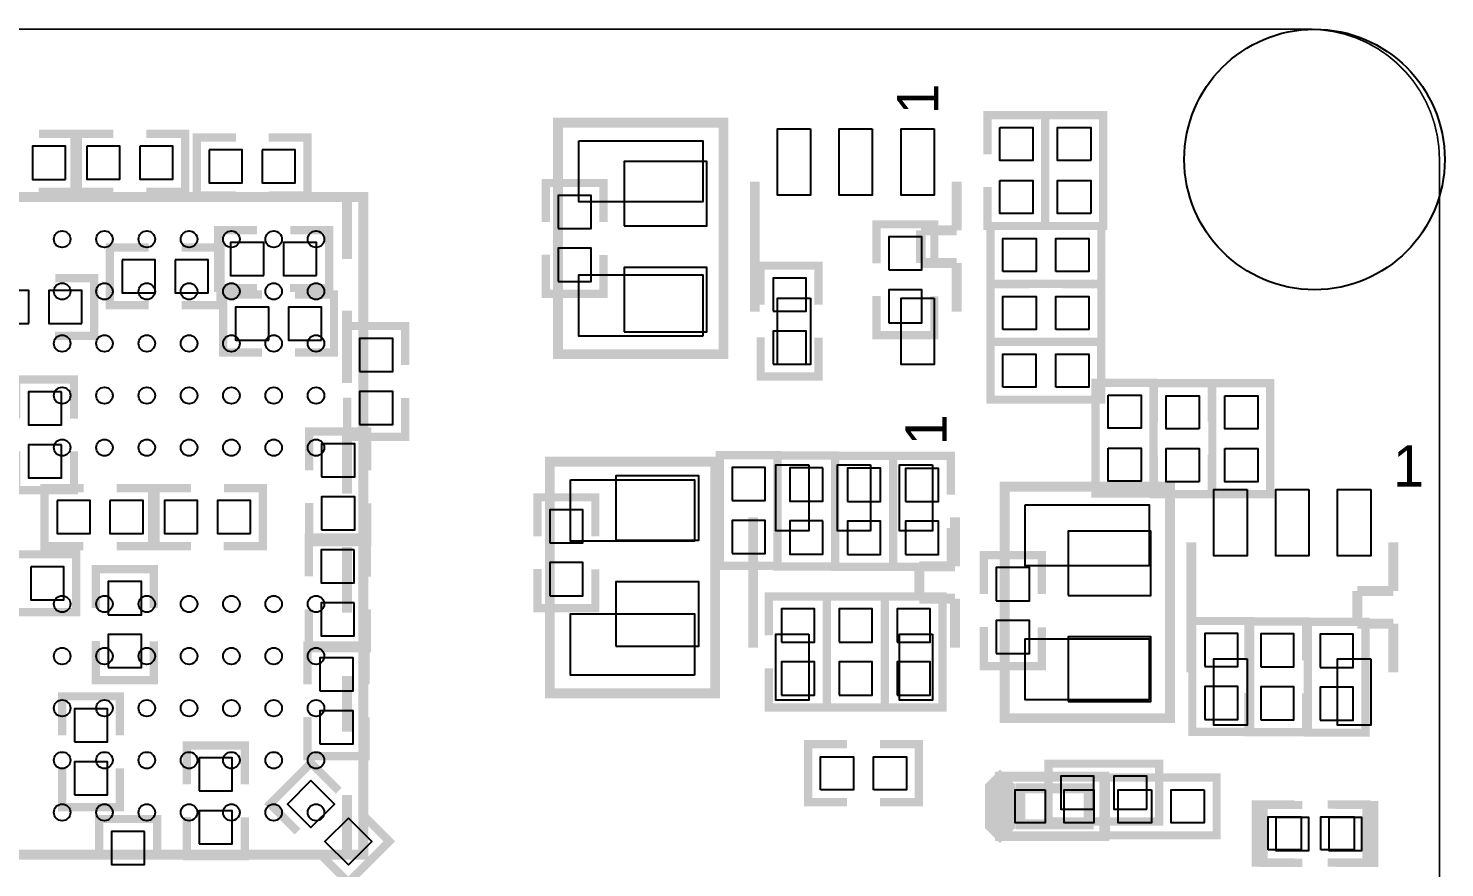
# Model space of a CAD drawing. Extents: x -0.1 to 50, y -4 to 55.
# Drawn here: x 28.24 to 50, y 42.13 to 55.01 of the extents above; entities that cross this region are included whole.
import ezdxf

# ---------------------------------------------------------------- set-up
doc = ezdxf.new("R2010")
doc.units = 0
for name, color, linetype in [('BG_OUTLINE', 2, 'CONTINUOUS'), ('PG_ASSEMBLY_BOTTOM', 40, 'CONTINUOUS'), ('PG_ASSEMBLY_TOP', 153, 'CONTINUOUS'), ('PG_SILKSCREEN_TOP', 7, 'CONTINUOUS'), ('PIN_BOTTOM', 242, 'CONTINUOUS'), ('PIN_TOP', 84, 'CONTINUOUS')]:
    doc.layers.add(name, color=color, linetype=linetype)

msp = doc.modelspace()

# ---------------------------------------------------------------- linework, layer by layer
at = {"layer": 'BG_OUTLINE', "const_width": 0.0254}
msp.add_lwpolyline([(0, 1.999996), (0, 52.999894, -0.414214), (1.999996, 54.99989), (47.919894, 54.99989, -0.414214), (49.91989, 52.999894), (49.91989, 1.999996, -0.414214), (47.919894, 0), (1.999996, 0, -0.414214), (0, 1.999996)], format="xyb", dxfattribs=at)
at = {"layer": 'PG_ASSEMBLY_BOTTOM', "const_width": 0.127}
for points in [[(28.404312, 52.503832), (29.005022, 52.503832), (29.005022, 53.392832), (28.408122, 53.392832)], [(29.552392, 53.394102), (28.951682, 53.394102), (28.951682, 52.505102), (29.548582, 52.505102)], [(30.056582, 52.505102), (30.653482, 52.505102), (30.653482, 53.394102), (30.056582, 53.394102)], [(31.431992, 53.337714), (30.831282, 53.337714), (30.831282, 52.448714), (31.428182, 52.448714)], [(31.936182, 52.448714), (32.533082, 52.448714), (32.533082, 53.337714), (31.936182, 53.337714)], [(37.080444, 52.041552), (37.080444, 52.638452), (36.191444, 52.638452), (36.191444, 52.041552)], [(42.160444, 51.406552), (42.160444, 52.003452), (41.271444, 52.003452), (41.271444, 51.406552)], [(31.758382, 51.915314), (31.161482, 51.915314), (31.161482, 51.026314), (31.758382, 51.026314)], [(32.262572, 51.026314), (32.863282, 51.026314), (32.863282, 51.915314), (32.266382, 51.915314)], [(30.09519, 51.649376), (29.49448, 51.649376), (29.49448, 50.760376), (30.09138, 50.760376)], [(30.59938, 50.760376), (31.19628, 50.760376), (31.19628, 51.649376), (30.59938, 51.649376)], [(36.191444, 51.537362), (36.191444, 50.936652), (37.080444, 50.936652), (37.080444, 51.533552)], [(40.382444, 50.771552), (40.382444, 51.368452), (39.493444, 51.368452), (39.493444, 50.771552)], [(28.655772, 50.289714), (29.256482, 50.289714), (29.256482, 51.178714), (28.659582, 51.178714)], [(31.834582, 50.924714), (31.237682, 50.924714), (31.237682, 50.035714), (31.834582, 50.035714)], [(32.338772, 50.035714), (32.939482, 50.035714), (32.939482, 50.924714), (32.342582, 50.924714)], [(41.271444, 50.902362), (41.271444, 50.301652), (42.160444, 50.301652), (42.160444, 50.898552)], [(34.031682, 49.845214), (34.031682, 50.442114), (33.142682, 50.442114), (33.142682, 49.845214)], [(39.493444, 50.267362), (39.493444, 49.666652), (40.382444, 49.666652), (40.382444, 50.263552)], [(28.946094, 49.021492), (28.946094, 49.622202), (28.057094, 49.622202), (28.057094, 49.025302)], [(33.142682, 49.341024), (33.142682, 48.740314), (34.031682, 48.740314), (34.031682, 49.337214)], [(33.447482, 48.227234), (33.447482, 48.824134), (32.558482, 48.824134), (32.558482, 48.227234)], [(28.057094, 48.517302), (28.057094, 47.920402), (28.946094, 47.920402), (28.946094, 48.517302)], [(39.75354, 48.46066), (38.86454, 48.46066), (38.86454, 46.75886), (39.75354, 46.75886), (39.75354, 48.46066)], [(40.64, 47.85233), (40.64, 48.45304), (39.751, 48.45304), (39.751, 47.85614)], [(41.52646, 48.44796), (40.63746, 48.44796), (40.63746, 46.74616), (41.52646, 46.74616), (41.52646, 48.44796)], [(42.414444, 47.850552), (42.414444, 48.447452), (41.525444, 48.447452), (41.525444, 47.850552)], [(29.095192, 47.952914), (28.494482, 47.952914), (28.494482, 47.063914), (29.091382, 47.063914)], [(29.599382, 47.063914), (30.196282, 47.063914), (30.196282, 47.952914), (29.599382, 47.952914)], [(30.742382, 47.952914), (30.145482, 47.952914), (30.145482, 47.063914), (30.742382, 47.063914)], [(31.246572, 47.063914), (31.847282, 47.063914), (31.847282, 47.952914), (31.250382, 47.952914)], [(36.953444, 47.215552), (36.953444, 47.812452), (36.064444, 47.812452), (36.064444, 47.215552)], [(32.558482, 47.723044), (32.558482, 47.122334), (33.447482, 47.122334), (33.447482, 47.719234)], [(33.441894, 46.595792), (33.441894, 47.196502), (32.552894, 47.196502), (32.552894, 46.599602)], [(39.751, 47.34814), (39.751, 46.75124), (40.64, 46.75124), (40.64, 47.34814)], [(41.525444, 47.346362), (41.525444, 46.745652), (42.414444, 46.745652), (42.414444, 47.342552)], [(28.98013, 46.047914), (28.98013, 46.936914), (27.27833, 46.936914), (27.27833, 46.047914), (28.98013, 46.047914)], [(36.064444, 46.711362), (36.064444, 46.110652), (36.953444, 46.110652), (36.953444, 46.707552)], [(43.811444, 46.326552), (43.811444, 46.923452), (42.922444, 46.923452), (42.922444, 46.326552)], [(30.170882, 46.111414), (30.170882, 46.708314), (29.281882, 46.708314), (29.281882, 46.111414)], [(40.509444, 45.691552), (40.509444, 46.288452), (39.620444, 46.288452), (39.620444, 45.691552)], [(41.398444, 46.288452), (40.509444, 46.288452), (40.509444, 44.586652), (41.398444, 44.586652), (41.398444, 46.288452)], [(42.287444, 46.288452), (41.398444, 46.288452), (41.398444, 44.586652), (42.287444, 44.586652), (42.287444, 46.288452)], [(32.552894, 46.091602), (32.552894, 45.494702), (33.441894, 45.494702), (33.441894, 46.091602)], [(47.01286, 45.91304), (46.12386, 45.91304), (46.12386, 44.21124), (47.01286, 44.21124), (47.01286, 45.91304)], [(47.874428, 45.310552), (47.874428, 45.907452), (46.985428, 45.907452), (46.985428, 45.310552)], [(48.78578, 45.90034), (47.89678, 45.90034), (47.89678, 44.19854), (48.78578, 44.19854), (48.78578, 45.90034)], [(42.922444, 45.822362), (42.922444, 45.221652), (43.811444, 45.221652), (43.811444, 45.818552)], [(29.281882, 45.607224), (29.281882, 45.006514), (30.170882, 45.006514), (30.170882, 45.603414)], [(33.422082, 44.943014), (33.422082, 45.539914), (32.533082, 45.539914), (32.533082, 44.943014)], [(39.620444, 45.187362), (39.620444, 44.586652), (40.509444, 44.586652), (40.509444, 45.183552)], [(29.651198, 44.159424), (29.651198, 44.756324), (28.762198, 44.756324), (28.762198, 44.159424)], [(46.985428, 44.806362), (46.985428, 44.205652), (47.874428, 44.205652), (47.874428, 44.802552)], [(32.533082, 44.438824), (32.533082, 43.838114), (33.422082, 43.838114), (33.422082, 44.435014)], [(31.567882, 43.406314), (31.567882, 44.003214), (30.678882, 44.003214), (30.678882, 43.406314)], [(33.010348, 43.307254), (32.58566, 43.731942), (31.95701, 43.103292), (32.378904, 42.681398)], [(43.913044, 43.723052), (43.913044, 42.834052), (45.614844, 42.834052), (45.614844, 43.723052), (43.913044, 43.723052)], [(28.762198, 43.655234), (28.762198, 43.054524), (29.651198, 43.054524), (29.651198, 43.651424)], [(47.815754, 43.088052), (47.215044, 43.088052), (47.215044, 42.199052), (47.811944, 42.199052)], [(48.319944, 42.199052), (48.916844, 42.199052), (48.916844, 43.088052), (48.319944, 43.088052)], [(30.221682, 42.272204), (30.221682, 42.872914), (29.332682, 42.872914), (29.332682, 42.276014)], [(30.678882, 42.902124), (30.678882, 42.301414), (31.567882, 42.301414), (31.567882, 42.898314)], [(32.738314, 42.321988), (33.160208, 41.900094), (33.788858, 42.528744), (33.366964, 42.950638)]]:
    msp.add_lwpolyline(points, dxfattribs=at)
at = {"layer": 'PG_ASSEMBLY_TOP'}
for points, const_width in [([(42.975784, 53.079142), (42.975784, 53.679852), (43.864784, 53.679852), (43.864784, 53.082952)], 0.127), ([(43.864784, 53.679852), (44.753784, 53.679852), (44.753784, 51.978052), (43.864784, 51.978052), (43.864784, 53.679852)], 0.127), ([(43.864784, 52.574952), (43.864784, 51.978052), (42.975784, 51.978052), (42.975784, 52.574952)], 0.127), ([(44.725844, 51.978052), (44.725844, 51.089052), (43.024044, 51.089052), (43.024044, 51.978052), (44.725844, 51.978052)], 0.127), ([(43.624754, 50.197512), (43.024044, 50.197512), (43.024044, 51.086512), (43.620944, 51.086512)], 0.127), ([(44.128944, 51.086512), (44.725844, 51.086512), (44.725844, 50.197512), (44.128944, 50.197512)], 0.127), ([(44.72432, 50.20056), (44.72432, 49.31156), (43.02252, 49.31156), (43.02252, 50.20056), (44.72432, 50.20056)], 0.127), ([(45.52696, 47.86884), (44.63796, 47.86884), (44.63796, 49.57064), (45.52696, 49.57064), (45.52696, 47.86884)], 0.127), ([(45.53204, 48.96612), (45.53204, 49.56302), (46.42104, 49.56302), (46.42104, 48.96612)], 0.127), ([(47.3202, 47.86122), (46.4312, 47.86122), (46.4312, 49.56302), (47.3202, 49.56302), (47.3202, 47.86122)], 0.127), ([(46.42104, 48.46193), (46.42104, 47.86122), (45.53204, 47.86122), (45.53204, 48.45812)], 0.127), ([(40.82161, 43.13174), (40.2209, 43.13174), (40.2209, 44.02074), (40.8178, 44.02074)], 0.127), ([(41.3258, 44.02074), (41.9227, 44.02074), (41.9227, 43.13174), (41.3258, 43.13174)], 0.127), ([(44.796202, 42.622724), (44.796202, 43.511724), (46.498002, 43.511724), (46.498002, 42.622724), (44.796202, 42.622724)], 0.127), ([(44.533312, 42.792142), (43.483276, 42.792142), (43.483276, 43.342306), (44.533312, 43.342306), (44.533312, 42.792142)], 0.1524), ([(47.69739, 42.20718), (47.09668, 42.20718), (47.09668, 43.09618), (47.69358, 43.09618)], 0.127), ([(48.20158, 43.09618), (48.79848, 43.09618), (48.79848, 42.20718), (48.20158, 42.20718)], 0.127)]:
    msp.add_lwpolyline(points, dxfattribs=dict(at, const_width=const_width))
at = {"layer": 'PG_SILKSCREEN_TOP', "const_width": 0.1524}
for points in [[(38.921944, 50.009552), (38.921944, 53.565552), (36.381944, 53.565552), (36.381944, 50.009552), (38.921944, 50.009552)], [(39.404036, 50.660554), (39.404036, 52.66055)], [(42.503852, 51.910488), (42.503852, 52.66055)], [(18.288762, 42.324782), (33.388554, 42.324782), (33.388554, 52.424838), (18.288762, 52.424838), (18.288762, 42.324782)], [(18.538698, 52.424838), (33.138618, 52.424838), (33.138618, 51.472592)], [(41.953942, 51.910488), (42.503852, 51.910488)], [(41.953942, 51.410616), (41.953942, 51.910488)], [(42.503852, 51.410616), (41.953942, 51.410616)], [(42.503852, 50.660554), (42.503852, 51.410616)], [(33.138618, 50.67554), (33.138618, 49.567592)], [(33.138618, 48.858424), (33.138618, 47.867062)], [(38.794944, 44.802552), (38.794944, 48.358552), (36.254944, 48.358552), (36.254944, 44.802552), (38.794944, 44.802552)], [(45.779944, 44.421552), (45.779944, 47.977552), (43.239944, 47.977552), (43.239944, 44.421552), (45.779944, 44.421552)], [(39.378636, 45.504354), (39.378636, 47.50435)], [(42.478452, 46.754288), (42.478452, 47.50435)], [(33.138618, 47.050706), (33.138618, 46.04004)], [(46.109636, 45.123354), (46.109636, 47.12335)], [(49.209452, 46.373288), (49.209452, 47.12335)], [(41.928542, 46.754288), (42.478452, 46.754288)], [(41.928542, 46.254416), (41.928542, 46.754288)], [(48.659542, 46.373288), (49.209452, 46.373288)], [(48.659542, 45.873416), (48.659542, 46.373288)], [(42.478452, 46.254416), (41.928542, 46.254416)], [(42.478452, 45.504354), (42.478452, 46.254416)], [(49.209452, 45.873416), (48.659542, 45.873416)], [(49.209452, 45.123354), (49.209452, 45.873416)], [(33.138618, 45.068236), (33.138618, 44.213018)], [(43.170094, 43.524424), (43.322494, 43.372024), (43.322494, 42.762424), (43.170094, 42.610024), (43.017694, 42.762424), (43.017694, 43.372024), (43.170094, 43.524424)], [(43.474894, 42.610024), (44.770294, 42.610024), (44.770294, 43.524424), (43.170094, 43.524424), (43.170094, 42.610024), (43.474894, 42.610024)], [(33.138618, 43.241214), (33.138618, 42.324782)]]:
    msp.add_lwpolyline(points, dxfattribs=at)
at = {"layer": 'PIN_BOTTOM'}
for points in [[(28.814522, 52.694332), (28.814522, 53.202332), (28.306522, 53.202332), (28.306522, 52.694332)], [(29.142182, 53.203602), (29.142182, 52.695602), (29.650182, 52.695602), (29.650182, 53.203602)], [(29.954982, 53.203602), (29.954982, 52.695602), (30.462982, 52.695602), (30.462982, 53.203602)], [(31.021782, 53.147214), (31.021782, 52.639214), (31.529782, 52.639214), (31.529782, 53.147214)], [(31.834582, 53.147214), (31.834582, 52.639214), (32.342582, 52.639214), (32.342582, 53.147214)], [(37.397944, 51.978052), (38.667944, 51.978052), (38.667944, 52.968652), (37.397944, 52.968652)], [(36.381944, 51.939952), (36.889944, 51.939952), (36.889944, 52.447952), (36.381944, 52.447952)], [(41.461944, 51.304952), (41.969944, 51.304952), (41.969944, 51.812952), (41.461944, 51.812952)], [(31.859982, 51.216814), (31.859982, 51.724814), (31.351982, 51.724814), (31.351982, 51.216814)], [(32.672782, 51.216814), (32.672782, 51.724814), (32.164782, 51.724814), (32.164782, 51.216814)], [(36.381944, 51.127152), (36.889944, 51.127152), (36.889944, 51.635152), (36.381944, 51.635152)], [(29.68498, 51.458876), (29.68498, 50.950876), (30.19298, 50.950876), (30.19298, 51.458876)], [(30.49778, 51.458876), (30.49778, 50.950876), (31.00578, 50.950876), (31.00578, 51.458876)], [(37.397944, 50.352452), (38.667944, 50.352452), (38.667944, 51.343052), (37.397944, 51.343052)], [(39.683944, 50.669952), (40.191944, 50.669952), (40.191944, 51.177952), (39.683944, 51.177952)], [(28.253182, 50.480214), (28.253182, 50.988214), (27.745182, 50.988214), (27.745182, 50.480214)], [(29.065982, 50.480214), (29.065982, 50.988214), (28.557982, 50.988214), (28.557982, 50.480214)], [(41.461944, 50.492152), (41.969944, 50.492152), (41.969944, 51.000152), (41.461944, 51.000152)], [(31.936182, 50.226214), (31.936182, 50.734214), (31.428182, 50.734214), (31.428182, 50.226214)], [(32.748982, 50.226214), (32.748982, 50.734214), (32.240982, 50.734214), (32.240982, 50.226214)], [(39.683944, 49.857152), (40.191944, 49.857152), (40.191944, 50.365152), (39.683944, 50.365152)], [(33.333182, 49.743614), (33.841182, 49.743614), (33.841182, 50.251614), (33.333182, 50.251614)], [(28.755594, 49.431702), (28.247594, 49.431702), (28.247594, 48.923702), (28.755594, 48.923702)], [(33.333182, 48.930814), (33.841182, 48.930814), (33.841182, 49.438814), (33.333182, 49.438814)], [(28.755594, 48.618902), (28.247594, 48.618902), (28.247594, 48.110902), (28.755594, 48.110902)], [(32.748982, 48.125634), (33.256982, 48.125634), (33.256982, 48.633634), (32.748982, 48.633634)], [(37.270944, 47.152052), (38.540944, 47.152052), (38.540944, 48.142652), (37.270944, 48.142652)], [(39.05504, 47.76216), (39.56304, 47.76216), (39.56304, 48.27016), (39.05504, 48.27016)], [(40.4495, 48.26254), (39.9415, 48.26254), (39.9415, 47.75454), (40.4495, 47.75454)], [(40.82796, 47.74946), (41.33596, 47.74946), (41.33596, 48.25746), (40.82796, 48.25746)], [(41.715944, 47.748952), (42.223944, 47.748952), (42.223944, 48.256952), (41.715944, 48.256952)], [(28.684982, 47.762414), (28.684982, 47.254414), (29.192982, 47.254414), (29.192982, 47.762414)], [(29.497782, 47.762414), (29.497782, 47.254414), (30.005782, 47.254414), (30.005782, 47.762414)], [(30.843982, 47.254414), (30.843982, 47.762414), (30.335982, 47.762414), (30.335982, 47.254414)], [(31.656782, 47.254414), (31.656782, 47.762414), (31.148782, 47.762414), (31.148782, 47.254414)], [(32.748982, 47.312834), (33.256982, 47.312834), (33.256982, 47.820834), (32.748982, 47.820834)], [(36.254944, 47.113952), (36.762944, 47.113952), (36.762944, 47.621952), (36.254944, 47.621952)], [(39.05504, 46.94936), (39.56304, 46.94936), (39.56304, 47.45736), (39.05504, 47.45736)], [(40.4495, 47.44974), (39.9415, 47.44974), (39.9415, 46.94174), (40.4495, 46.94174)], [(40.82796, 46.93666), (41.33596, 46.93666), (41.33596, 47.44466), (40.82796, 47.44466)], [(41.715944, 46.936152), (42.223944, 46.936152), (42.223944, 47.444152), (41.715944, 47.444152)], [(44.21632, 46.3042), (45.48632, 46.3042), (45.48632, 47.2948), (44.21632, 47.2948)], [(33.251394, 47.006002), (32.743394, 47.006002), (32.743394, 46.498002), (33.251394, 46.498002)], [(36.254944, 46.301152), (36.762944, 46.301152), (36.762944, 46.809152), (36.254944, 46.809152)], [(28.28163, 46.746414), (28.28163, 46.238414), (28.78963, 46.238414), (28.78963, 46.746414)], [(43.112944, 46.224952), (43.620944, 46.224952), (43.620944, 46.732952), (43.112944, 46.732952)], [(29.472382, 46.009814), (29.980382, 46.009814), (29.980382, 46.517814), (29.472382, 46.517814)], [(37.270944, 45.526452), (38.540944, 45.526452), (38.540944, 46.517052), (37.270944, 46.517052)], [(33.251394, 46.193202), (32.743394, 46.193202), (32.743394, 45.685202), (33.251394, 45.685202)], [(39.810944, 45.589952), (40.318944, 45.589952), (40.318944, 46.097952), (39.810944, 46.097952)], [(40.699944, 45.589952), (41.207944, 45.589952), (41.207944, 46.097952), (40.699944, 46.097952)], [(41.588944, 45.589952), (42.096944, 45.589952), (42.096944, 46.097952), (41.588944, 46.097952)], [(43.112944, 45.412152), (43.620944, 45.412152), (43.620944, 45.920152), (43.112944, 45.920152)], [(29.472382, 45.197014), (29.980382, 45.197014), (29.980382, 45.705014), (29.472382, 45.705014)], [(46.31436, 45.21454), (46.82236, 45.21454), (46.82236, 45.72254), (46.31436, 45.72254)], [(47.175928, 45.208952), (47.683928, 45.208952), (47.683928, 45.716952), (47.175928, 45.716952)], [(48.08728, 45.20184), (48.59528, 45.20184), (48.59528, 45.70984), (48.08728, 45.70984)], [(44.21632, 44.6786), (45.48632, 44.6786), (45.48632, 45.6692), (44.21632, 45.6692)], [(32.723582, 44.841414), (33.231582, 44.841414), (33.231582, 45.349414), (32.723582, 45.349414)], [(39.810944, 44.777152), (40.318944, 44.777152), (40.318944, 45.285152), (39.810944, 45.285152)], [(40.699944, 44.777152), (41.207944, 44.777152), (41.207944, 45.285152), (40.699944, 45.285152)], [(41.588944, 44.777152), (42.096944, 44.777152), (42.096944, 45.285152), (41.588944, 45.285152)], [(46.31436, 44.40174), (46.82236, 44.40174), (46.82236, 44.90974), (46.31436, 44.90974)], [(47.175928, 44.396152), (47.683928, 44.396152), (47.683928, 44.904152), (47.175928, 44.904152)], [(48.08728, 44.38904), (48.59528, 44.38904), (48.59528, 44.89704), (48.08728, 44.89704)], [(28.952698, 44.057824), (29.460698, 44.057824), (29.460698, 44.565824), (28.952698, 44.565824)], [(32.723582, 44.028614), (33.231582, 44.028614), (33.231582, 44.536614), (32.723582, 44.536614)], [(28.952698, 43.245024), (29.460698, 43.245024), (29.460698, 43.753024), (28.952698, 43.753024)], [(30.869382, 43.304714), (31.377382, 43.304714), (31.377382, 43.812714), (30.869382, 43.812714)], [(44.611544, 43.024552), (44.611544, 43.532552), (44.103544, 43.532552), (44.103544, 43.024552)], [(45.424344, 43.024552), (45.424344, 43.532552), (44.916344, 43.532552), (44.916344, 43.024552)], [(32.58566, 43.462502), (32.22645, 43.103292), (32.58566, 42.744082), (32.94487, 43.103292)], [(30.869382, 42.491914), (31.377382, 42.491914), (31.377382, 42.999914), (30.869382, 42.999914)], [(33.160208, 42.887954), (32.800998, 42.528744), (33.160208, 42.169534), (33.519418, 42.528744)], [(47.405544, 42.897552), (47.405544, 42.389552), (47.913544, 42.389552), (47.913544, 42.897552)], [(48.218344, 42.897552), (48.218344, 42.389552), (48.726344, 42.389552), (48.726344, 42.897552)], [(30.031182, 42.682414), (29.523182, 42.682414), (29.523182, 42.174414), (30.031182, 42.174414)]]:
    msp.add_lwpolyline(points, close=True, dxfattribs=at)
msp.add_circle((47.999904, 52.999894), 1.999996, dxfattribs=at)
at = {"layer": 'PIN_TOP'}
for points in [[(40.257984, 53.468524), (40.257984, 52.452524), (39.749984, 52.452524), (39.749984, 53.468524)], [(41.207944, 53.468524), (41.207944, 52.452524), (40.699944, 52.452524), (40.699944, 53.468524)], [(42.157904, 53.468524), (42.157904, 52.452524), (41.649904, 52.452524), (41.649904, 53.468524)], [(43.166284, 53.489352), (43.674284, 53.489352), (43.674284, 52.981352), (43.166284, 52.981352)], [(44.563284, 52.981352), (44.055284, 52.981352), (44.055284, 53.489352), (44.563284, 53.489352)], [(36.699444, 53.286152), (38.604444, 53.286152), (38.604444, 52.346352), (36.699444, 52.346352)], [(43.166284, 52.676552), (43.674284, 52.676552), (43.674284, 52.168552), (43.166284, 52.168552)], [(44.563284, 52.168552), (44.055284, 52.168552), (44.055284, 52.676552), (44.563284, 52.676552)], [(43.214544, 51.279552), (43.214544, 51.787552), (43.722544, 51.787552), (43.722544, 51.279552)], [(44.027344, 51.279552), (44.027344, 51.787552), (44.535344, 51.787552), (44.535344, 51.279552)], [(38.604444, 50.288952), (36.699444, 50.288952), (36.699444, 51.228752), (38.604444, 51.228752)], [(40.257984, 50.86858), (40.257984, 49.85258), (39.749984, 49.85258), (39.749984, 50.86858)], [(42.157904, 50.86858), (42.157904, 49.85258), (41.649904, 49.85258), (41.649904, 50.86858)], [(43.214544, 50.388012), (43.214544, 50.896012), (43.722544, 50.896012), (43.722544, 50.388012)], [(44.027344, 50.388012), (44.027344, 50.896012), (44.535344, 50.896012), (44.535344, 50.388012)], [(43.21302, 49.50206), (43.21302, 50.01006), (43.72102, 50.01006), (43.72102, 49.50206)], [(44.02582, 49.50206), (44.02582, 50.01006), (44.53382, 50.01006), (44.53382, 49.50206)], [(44.82846, 49.38014), (45.33646, 49.38014), (45.33646, 48.87214), (44.82846, 48.87214)], [(46.23054, 48.86452), (45.72254, 48.86452), (45.72254, 49.37252), (46.23054, 49.37252)], [(46.6217, 49.37252), (47.1297, 49.37252), (47.1297, 48.86452), (46.6217, 48.86452)], [(44.82846, 48.56734), (45.33646, 48.56734), (45.33646, 48.05934), (44.82846, 48.05934)], [(46.23054, 48.05172), (45.72254, 48.05172), (45.72254, 48.55972), (46.23054, 48.55972)], [(46.6217, 48.55972), (47.1297, 48.55972), (47.1297, 48.05172), (46.6217, 48.05172)], [(40.232584, 48.312324), (40.232584, 47.296324), (39.724584, 47.296324), (39.724584, 48.312324)], [(41.182544, 48.312324), (41.182544, 47.296324), (40.674544, 47.296324), (40.674544, 48.312324)], [(42.132504, 48.312324), (42.132504, 47.296324), (41.624504, 47.296324), (41.624504, 48.312324)], [(36.572444, 48.079152), (38.477444, 48.079152), (38.477444, 47.139352), (36.572444, 47.139352)], [(46.963584, 47.931324), (46.963584, 46.915324), (46.455584, 46.915324), (46.455584, 47.931324)], [(47.913544, 47.931324), (47.913544, 46.915324), (47.405544, 46.915324), (47.405544, 47.931324)], [(48.863504, 47.931324), (48.863504, 46.915324), (48.355504, 46.915324), (48.355504, 47.931324)], [(43.557444, 47.698152), (45.462444, 47.698152), (45.462444, 46.758352), (43.557444, 46.758352)], [(38.477444, 45.081952), (36.572444, 45.081952), (36.572444, 46.021752), (38.477444, 46.021752)], [(40.232584, 45.71238), (40.232584, 44.69638), (39.724584, 44.69638), (39.724584, 45.71238)], [(42.132504, 45.71238), (42.132504, 44.69638), (41.624504, 44.69638), (41.624504, 45.71238)], [(45.462444, 44.700952), (43.557444, 44.700952), (43.557444, 45.640752), (45.462444, 45.640752)], [(46.963584, 45.33138), (46.963584, 44.31538), (46.455584, 44.31538), (46.455584, 45.33138)], [(48.863504, 45.33138), (48.863504, 44.31538), (48.355504, 44.31538), (48.355504, 45.33138)], [(40.4114, 43.32224), (40.4114, 43.83024), (40.9194, 43.83024), (40.9194, 43.32224)], [(41.2242, 43.32224), (41.2242, 43.83024), (41.7322, 43.83024), (41.7322, 43.32224)], [(43.86199, 43.321224), (43.86199, 42.813224), (43.40479, 42.813224), (43.40479, 43.321224)], [(44.611798, 43.321224), (44.611798, 42.813224), (44.154598, 42.813224), (44.154598, 43.321224)], [(45.494702, 43.321224), (45.494702, 42.813224), (44.986702, 42.813224), (44.986702, 43.321224)], [(46.307502, 43.321224), (46.307502, 42.813224), (45.799502, 42.813224), (45.799502, 43.321224)], [(47.28718, 42.39768), (47.28718, 42.90568), (47.79518, 42.90568), (47.79518, 42.39768)], [(48.09998, 42.39768), (48.09998, 42.90568), (48.60798, 42.90568), (48.60798, 42.39768)]]:
    msp.add_lwpolyline(points, close=True, dxfattribs=at)
for centre, radius in [((47.999904, 52.999894), 1.999996), ((28.763722, 51.774852), 0.127), ((29.413708, 51.774852), 0.127), ((30.063694, 51.774852), 0.127), ((30.71368, 51.774852), 0.127), ((31.363666, 51.774852), 0.127), ((32.013652, 51.774852), 0.127), ((32.663638, 51.774852), 0.127), ((28.763722, 50.974752), 0.127), ((29.413708, 50.974752), 0.127), ((30.063694, 50.974752), 0.127), ((30.71368, 50.974752), 0.127), ((31.363666, 50.974752), 0.127), ((32.013652, 50.974752), 0.127), ((32.663638, 50.974752), 0.127), ((28.763722, 50.174906), 0.127), ((29.413708, 50.174906), 0.127), ((30.063694, 50.174906), 0.127), ((30.71368, 50.174906), 0.127), ((31.363666, 50.174906), 0.127), ((32.013652, 50.174906), 0.127), ((32.663638, 50.174906), 0.127), ((28.763722, 49.374806), 0.127), ((29.413708, 49.374806), 0.127), ((30.063694, 49.374806), 0.127), ((30.71368, 49.374806), 0.127), ((31.363666, 49.374806), 0.127), ((32.013652, 49.374806), 0.127), ((32.663638, 49.374806), 0.127), ((28.763722, 48.574706), 0.127), ((29.413708, 48.574706), 0.127), ((30.063694, 48.574706), 0.127), ((30.71368, 48.574706), 0.127), ((31.363666, 48.574706), 0.127), ((32.013652, 48.574706), 0.127), ((32.663638, 48.574706), 0.127), ((28.763722, 46.174914), 0.127), ((29.413708, 46.174914), 0.127), ((30.063694, 46.174914), 0.127), ((30.71368, 46.174914), 0.127), ((31.363666, 46.174914), 0.127), ((32.013652, 46.174914), 0.127), ((32.663638, 46.174914), 0.127), ((28.763722, 45.374814), 0.127), ((29.413708, 45.374814), 0.127), ((30.063694, 45.374814), 0.127), ((30.71368, 45.374814), 0.127), ((31.363666, 45.374814), 0.127), ((32.013652, 45.374814), 0.127), ((32.663638, 45.374814), 0.127), ((28.763722, 44.574714), 0.127), ((29.413708, 44.574714), 0.127), ((30.063694, 44.574714), 0.127), ((30.71368, 44.574714), 0.127), ((31.363666, 44.574714), 0.127), ((32.013652, 44.574714), 0.127), ((32.663638, 44.574714), 0.127), ((28.763722, 43.774868), 0.127), ((29.413708, 43.774868), 0.127), ((30.063694, 43.774868), 0.127), ((30.71368, 43.774868), 0.127), ((31.363666, 43.774868), 0.127), ((32.013652, 43.774868), 0.127), ((32.663638, 43.774868), 0.127), ((28.763722, 42.974768), 0.127), ((29.413708, 42.974768), 0.127), ((30.063694, 42.974768), 0.127), ((30.71368, 42.974768), 0.127), ((31.363666, 42.974768), 0.127), ((32.013652, 42.974768), 0.127), ((32.663638, 42.974768), 0.127)]:
    msp.add_circle(centre, radius, dxfattribs=at)

# ---------------------------------------------------------------- texts
at = {"layer": 'PG_SILKSCREEN_TOP', "width": 1.0004}
for p in [(42.223944, 53.692552), (42.350944, 48.612552)]:
    msp.add_text('1', height=0.635, rotation=90, dxfattribs=at).set_placement(p)
msp.add_text('1', height=0.635, dxfattribs=at).set_placement((49.208944, 47.977552))

doc.saveas('drawing.dxf')
